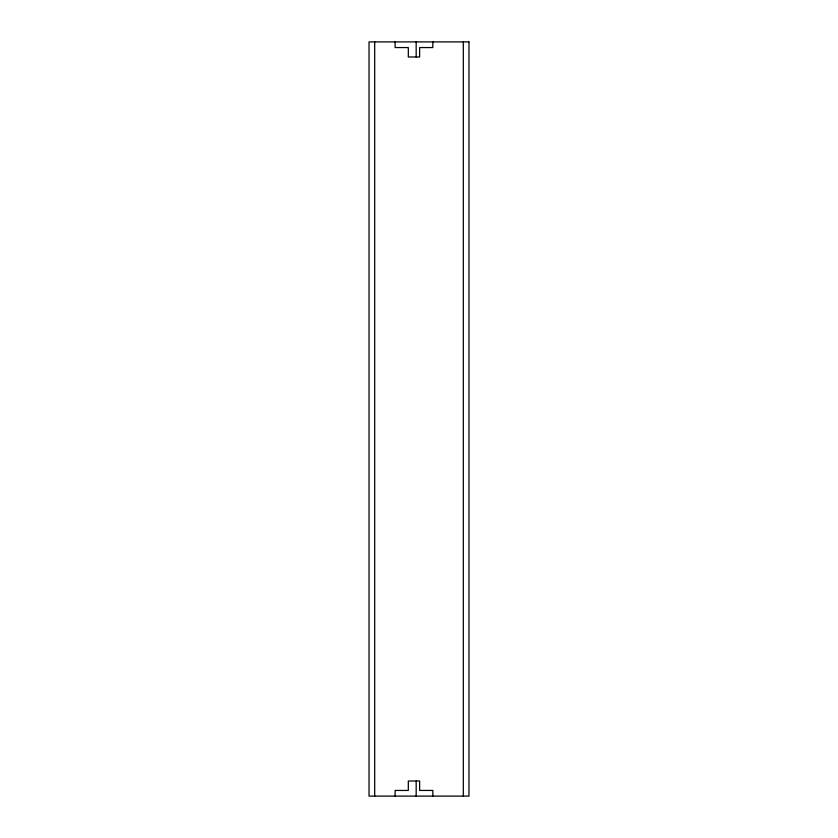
<?xml version="1.0" encoding="UTF-8"?>
<svg xmlns="http://www.w3.org/2000/svg" width="838" height="838" viewBox="0 0 838 838"><rect width="100%" height="100%" fill="white"/><g stroke="black" fill="none" stroke-linecap="round" stroke-linejoin="round"><path stroke-width="1.26" d="M463.309 41.9L463.309 796.1M432.827 41.9L432.827 47.556L419.629 47.556L419.629 56.984L408.316 56.984L408.316 47.556L395.117 47.556L395.117 41.9M432.827 796.1L432.827 790.444L419.629 790.444L419.629 781.016L408.316 781.016L408.316 790.444L395.117 790.444L395.117 796.1M416.172 41.9L416.172 56.984M416.172 781.016L416.172 796.1M374.691 41.9L374.691 796.1M468.966 41.9L369.034 41.9L369.034 796.1L468.966 796.1L468.966 41.9"/></g></svg>
